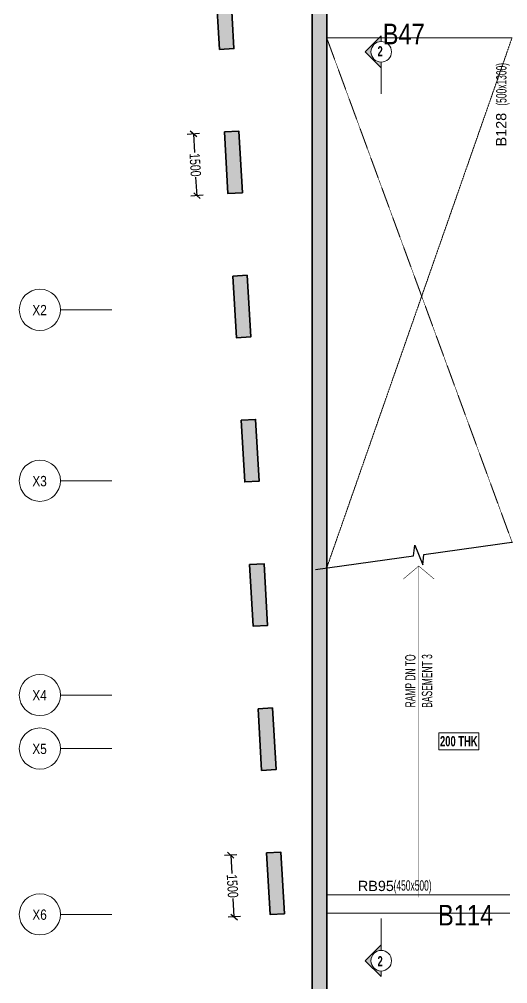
# Model space of a CAD drawing. Header units: millimetres. Extents: x 10 to 70671, y 90 to 65676.
# Drawn here: x 10 to 11868, y 15205 to 38615 of the extents above; entities that cross this region are included whole.
import ezdxf
from ezdxf.enums import TextEntityAlignment as Align

# ---------------------------------------------------------------- set-up
doc = ezdxf.new("R2010")
doc.units = ezdxf.units.MM
for name, pattern in [('Grid Line', [2222.5, 1270, -317.5, 317.5, -317.5]), ('HIDDEN', [0.375, 0.25, -0.125]), ('HIDDEN2', [0.1875, 0.125, -0.0625])]:
    doc.linetypes.add(name, pattern=pattern)
for name, color, linetype, lineweight in [('A-FLOR-IDEN', 11, 'Continuous', 9), ('A-GRIDS', 8, 'Continuous', 9), ('A-HIDD-ABVE', 8, 'HIDDEN', 20), ('A-HIDD-BELW', 8, 'HIDDEN2', 20), ('G-ANNO-SYMB', 1, 'Continuous', 9), ('S-BEAM', 7, 'Continuous', 18), ('S-BEAM-IDEN', 2, 'Continuous', 9), ('S-COL HATCH', 9, 'Continuous', 0), ('S-COLS', 5, 'Continuous', 35), ('S-GRIDS', 8, 'Continuous', 9)]:
    doc.layers.add(name, color=color, linetype=linetype, lineweight=lineweight)
for name, color, linetype in [('Abhinav working', 6, 'Continuous'), ('Beam Nos', 7, 'Continuous'), ('changes', 7, 'Continuous')]:
    doc.layers.add(name, color=color, linetype=linetype)
doc.styles.add('Arial Narrow', font='ARIALN.TTF', dxfattribs={"height": 400})
doc.styles.add('Dim.s & Anno.(Misc.)', font='ARIALN.TTF')
doc.styles.add('SC-BBS1', font='SansSerif')
doc.styles.add('SOBHA', font='swisscl.ttf')
doc.styles.add('Swis721 LtCn BT', font='swisscl.ttf', dxfattribs={"width": 0.9, "height": 233.355162})
doc.styles.add('Swis721 LtCn BT_B', font='', dxfattribs={"width": 0.9, "height": 246.918336})
doc.styles.get('Swis721 LtCn BT_B').set_extended_font_data('Swis721 LtCn BT', bold=True)
doc.dimstyles.new('S-100', dxfattribs={"dimscale": 100, "dimtxt": 2.5, "dimasz": 1.5, "dimexe": 1.5, "dimexo": 1.5, "dimgap": 0.1, "dimtad": 0, "dimdec": 0, "dimrnd": 0.0005, "dimzin": 0, "dimdsep": 46, "dimtxsty": 'SOBHA', "dimblk": 'OBLIQUE', "dimcen": 0.09, "dimclrd": 8, "dimclre": 8, "dimclrt": 6, "dimadec": 0, "dimazin": 0, "dimtfac": 1, "dimtdec": 0, "dimtofl": 0, "dimtmove": 0, "dimatfit": 3, "dimfxl": 1.5, "dimfxlon": 1, "dimtolj": 1, "dimtzin": 0, "dimlwd": -1, "dimlwe": -1, "dimarcsym": 0})

# ---------------------------------------------------------------- blocks, each defined once
blk = doc.blocks.new('A$C31bf04c8')
at = {"layer": 'S-COL HATCH', "transparency": 33554687}
h = blk.add_hatch(color=256, dxfattribs=at)
h.dxf.hatch_style = 1
edge = h.paths.add_edge_path()
edge.add_line((-12645, -10575), (46760, -10575))
edge.add_line((46760, -10575), (50155, -10425))
edge.add_line((50155, -10425), (50155, 18362))
edge.add_arc((65983, 101151), 84288, 235.33184, 259.17631, ccw=False)
edge.add_arc((-8447, 268), 41200, 49.9962, 101.0852)
edge.add_line((-16368, 40699), (-15227, 21150))
edge.add_line((-15227, 21150), (-12645, 21150))
edge.add_line((-12645, 21150), (-12645, -10575))
edge = h.paths.add_edge_path(flags=16)
edge.add_line((-12295, -10225), (46752, -10225))
edge.add_line((46752, -10225), (49805, -10090))
edge.add_line((49805, -10090), (49805, 18073))
edge.add_arc((65983, 101151), 84638, 235.32076, 258.98032, ccw=False)
edge.add_arc((-8447, 268), 40850, 49.9733, 100.6568)
edge.add_line((-16001, 40413), (-14897, 21500))
edge.add_line((-14897, 21500), (-12295, 21500))
edge.add_line((-12295, 21500), (-12295, -10225))
h = blk.add_hatch(color=256, dxfattribs=at)
h.dxf.hatch_style = 1
h.paths.add_polyline_path([(-14983, 16966), (-14896, 15469), (-14547, 15489), (-14634, 16986)])
h = blk.add_hatch(color=256, dxfattribs=at)
h.dxf.hatch_style = 1
h.paths.add_polyline_path([(-14779, 13466), (-14692, 11969), (-14342, 11989), (-14430, 13486)])
h = blk.add_hatch(color=256, dxfattribs=at)
h.dxf.hatch_style = 1
h.paths.add_polyline_path([(-14575, 9966), (-14488, 8469), (-14138, 8489), (-14226, 9986)])
h = blk.add_hatch(color=256, dxfattribs=at)
h.dxf.hatch_style = 1
h.paths.add_polyline_path([(-14371, 6466), (-14283, 4969), (-13934, 4989), (-14021, 6486)])
h = blk.add_hatch(color=256, dxfattribs=at)
h.dxf.hatch_style = 1
h.paths.add_polyline_path([(-14166, 2964), (-14079, 1466), (-13730, 1486), (-13817, 2984)])
h = blk.add_hatch(color=256, dxfattribs=at)
h.dxf.hatch_style = 1
h.paths.add_polyline_path([(-13962, -536), (-13875, -2034), (-13525, -2014), (-13613, -516)])
h = blk.add_hatch(color=256, dxfattribs=at)
h.dxf.hatch_style = 1
h.paths.add_polyline_path([(-13758, -4034), (-13671, -5531), (-13321, -5511), (-13409, -4014)])
at = {"layer": 'S-COLS', "elevation": 0}
blk.add_lwpolyline([(-12645, -10575), (46760, -10575), (50155, -10425), (50155, 18362, -0.104418), (18038, 31827, 0.226686), (-16368, 40699), (-15227, 21150), (-12645, 21150)], format="xyb", close=True, dxfattribs=at)
at = {"layer": 'S-COLS'}
blk.add_lwpolyline([(-12295, -10225), (46752, -10225), (49805, -10090), (49805, 18073, -0.103603), (17826, 31549, 0.224825), (-16001, 40413), (-14897, 21500), (-12295, 21500)], format="xyb", close=True, dxfattribs=at)
at = {"layer": 'S-COLS', "elevation": 0}
for points in [[(-14983, 16966), (-14634, 16986), (-14547, 15489), (-14896, 15469)], [(-14779, 13466), (-14430, 13486), (-14342, 11989), (-14692, 11969)], [(-14575, 9966), (-14226, 9986), (-14138, 8489), (-14488, 8469)], [(-14371, 6466), (-14021, 6486), (-13934, 4989), (-14283, 4969)], [(-14166, 2964), (-13817, 2984), (-13730, 1486), (-14079, 1466)], [(-13962, -536), (-13613, -516), (-13525, -2014), (-13875, -2034)], [(-13758, -4034), (-13409, -4014), (-13321, -5511), (-13671, -5531)]]:
    blk.add_lwpolyline(points, close=True, dxfattribs=at)
blk = doc.blocks.new('Detail View - M_Section Head - Structural Type 1-785420-STILT FLOOR FRAMING PLAN')
at = {"layer": 'G-ANNO-SYMB'}
h = blk.add_hatch(color=9, dxfattribs=at)
edge = h.paths.add_edge_path(flags=0)
edge.add_line((-8.5, 0), (-9.86, 0))
edge.add_line((-9.86, 0), (-5.99, 3.87))
edge.add_line((-5.99, 3.87), (-2.12, 0))
edge.add_line((-2.12, 0), (-3.5, 0))
edge.add_arc((-6, 0), 2.5, 360, 540)
for p, q in [((-5.99, 3.87), (-9.86, 0)), ((-5.99, 3.87), (-2.12, 0)), ((-8.5, 0), (-9.86, 0)), ((-3.5, 0), (-2.12, 0))]:
    blk.add_line(p, q, dxfattribs=at)
at = {"layer": 'G-ANNO-SYMB', "color": 5}
for p, q in [((-5.99, 3.87), (-9.86, 0)), ((-2.12, 0), (-5.99, 3.87)), ((-9.86, 0), (-8.5, 0)), ((-3.5, 0), (4.24, 0)), ((-3.5, 0), (-2.12, 0))]:
    blk.add_line(p, q, dxfattribs=at)
at = {"layer": 'G-ANNO-SYMB'}
blk.add_arc((-6, 0), 2.5, 360, 180, dxfattribs=at)
at = {"layer": 'G-ANNO-SYMB', "color": 5}
for start, end in [(360, 180), (180, 360)]:
    blk.add_arc((-6, 0), 2.5, start, end, dxfattribs=at)
blk = doc.blocks.new('Grid - Type 1 Structural-6743905-9TH FLOOR LVL')
at = {"layer": 'A-GRIDS'}
blk.add_circle((0, 0), 4, dxfattribs=at)
blk = doc.blocks.new('A$C45bf0ae9')
at = {"layer": 'S-GRIDS', "linetype": 'Grid Line'}
for p, q in [((-17504, 9150), (-18754, 9150)), ((-17504, 5000), (-18754, 5000)), ((-17504, -200), (-18754, -200)), ((-17504, -1500), (-18754, -1500)), ((-17504, -5525), (-18754, -5525))]:
    blk.add_line(p, q, dxfattribs=at)
at = {"layer": 'A-GRIDS', "xscale": 124.9999999999999, "yscale": 124.9999999999999, "zscale": 124.9999999999999, "rotation": 89.99999999999982}
for p in [(-19254, 9150), (-19254, 5000), (-19254, -200), (-19254, -1500), (-19254, -5525)]:
    blk.add_blockref('Grid - Type 1 Structural-6743905-9TH FLOOR LVL', p, dxfattribs=at)
at = {"layer": 'A-GRIDS', "lineweight": 18, "char_height": 250, "width": 440.93, "attachment_point": 1, "style": 'Arial Narrow'}
for s, insert in [('X2', (-19437, 9268)), ('X3', (-19437, 5118)), ('X4', (-19437, -82)), ('X5', (-19437, -1382)), ('X6', (-19437, -5407))]:
    blk.add_mtext(s, dxfattribs=dict(at, insert=insert))
blk = doc.blocks.new('_OBLIQUE')
at = {"color": 0, "linetype": 'ByBlock'}
blk.add_line((-0.5, -0.5), (0.5, 0.5), dxfattribs=at)
blk = doc.blocks.new('*D108')
at = {"layer": 'changes', "color": 8, "transparency": 16777216}
for p, q in [((5292, 18333), (4992, 18315)), ((5142, 18324), (5168, 17878)), ((5229, 16826), (5203, 17272)), ((5379, 16835), (5079, 16818))]:
    blk.add_line(p, q, dxfattribs=at)
at = {"layer": 'Defpoints', "color": 0, "transparency": 16777216}
for p in [(5142, 18324), (6010, 18375, 0), (6098, 16877, 0)]:
    blk.add_point(p, dxfattribs=at)
at = {"layer": 'changes', "color": 8, "transparency": 16777216, "xscale": 150, "yscale": 150, "zscale": 150}
for p, rotation in [((5142, 18324), 93.33900046714079), ((5229, 16826), 273.3390004671408)]:
    blk.add_blockref('_OBLIQUE', p, dxfattribs=dict(at, rotation=rotation))
at = {"layer": 'changes', "color": 6, "transparency": 16777216, "insert": (5185, 17575), "char_height": 250, "attachment_point": 5, "rotation": 273.339, "style": 'SOBHA'}
blk.add_mtext('\\A1;1500', dxfattribs=at)
blk = doc.blocks.new('*D109')
at = {"layer": 'changes', "color": 8, "transparency": 16777216}
for p, q in [((4387, 35839), (4088, 35822)), ((4238, 35831), (4263, 35385)), ((4325, 34333), (4299, 34779)), ((4475, 34342), (4175, 34325))]:
    blk.add_line(p, q, dxfattribs=at)
at = {"layer": 'Defpoints', "color": 0, "transparency": 16777216}
for p in [(4989, 35875, 0), (4325, 34333), (5077, 34377, 0)]:
    blk.add_point(p, dxfattribs=at)
at = {"layer": 'changes', "color": 8, "transparency": 16777216, "xscale": 150, "yscale": 150, "zscale": 150}
for p, rotation in [((4238, 35831), 93.33900038658074), ((4325, 34333), 273.3390003865807)]:
    blk.add_blockref('_OBLIQUE', p, dxfattribs=dict(at, rotation=rotation))
at = {"layer": 'changes', "color": 6, "transparency": 16777216, "insert": (4281, 35082), "char_height": 250, "attachment_point": 5, "rotation": 273.339, "style": 'SOBHA'}
blk.add_mtext('\\A1;1500', dxfattribs=at)

msp = doc.modelspace()

# ---------------------------------------------------------------- linework, layer by layer
at = {"elevation": 0}
msp.add_lwpolyline([(7203.8, 25259), (9584.5, 25592), (9611.8, 25848.2), (9804.8, 25370.3), (9832.1, 25626.6), (12542.4, 26005.6)], dxfattribs=at)
at = {"layer": 'A-FLOR-IDEN', "color": 8, "elevation": 0, "flags": 128}
msp.add_lwpolyline([(11169.2, 21292.5), (11169.2, 20880.6), (10191.7, 20880.6), (10191.7, 21292.5)], close=True, dxfattribs=at)
at = {"layer": 'A-HIDD-ABVE', "linetype": 'HIDDEN'}
for p, q in [((7473.1, 38165.9, 0), (11972.7, 25925.9, 0)), ((7473.1, 25296.7, 0), (11972.7, 38165.9, 0))]:
    msp.add_line(p, q, dxfattribs=at)
at = {"layer": 'S-BEAM'}
msp.add_line((7473.1, 38165.9), (11972.7, 38165.9, 0), dxfattribs=at)
at = {"layer": 'S-BEAM', "linetype": 'HIDDEN'}
for p, q in [((11918.3, 17365.9), (7472.7, 17365.9, 0)), ((11922.9, 16915.9), (7472.7, 16915.9))]:
    msp.add_line(p, q, dxfattribs=at)
at = {"layer": 'S-BEAM', "const_width": 12.5, "elevation": 0}
for points in [[(10083.3, 25027.5), (9708.3, 25343.9), (9333.3, 25027.5)], [(9708.3, 17298.3), (9708.3, 25343.9)]]:
    msp.add_lwpolyline(points, dxfattribs=at)

# ---------------------------------------------------------------- block references
at = {"layer": 'A-HIDD-BELW', "color": 3}
msp.add_blockref('A$C31bf04c8', (19768.3, 22415.9, 0), dxfattribs=at)
at = {"layer": 'Beam Nos'}
msp.add_blockref('A$C45bf0ae9', (19764.4, 22412.4), dxfattribs=at)
at = {"layer": 'G-ANNO-SYMB', "extrusion": (0, 0, -1), "yscale": 99.99999999999991, "zscale": 99.99999999999991, "rotation": 270}
for p, xscale in [((-8797.1, 37226), 99.99999999999991), ((-8797.1, 16363), -99.99999999999991)]:
    msp.add_blockref('Detail View - M_Section Head - Structural Type 1-785420-STILT FLOOR FRAMING PLAN', p, dxfattribs=dict(at, xscale=xscale))

# ---------------------------------------------------------------- texts
at = {"layer": 'A-FLOR-IDEN', "color": 1, "insert": (10680.5, 21214.4), "char_height": 246.92, "width": 1155, "attachment_point": 2, "line_spacing_factor": 0.964267, "style": 'Swis721 LtCn BT_B'}
msp.add_mtext('200 THK', dxfattribs=at)
at = {"layer": 'Abhinav working', "char_height": 500, "attachment_point": 1, "style": 'Dim.s & Anno.(Misc.)'}
for s, insert in [('B47', (8833.5, 38508.4, 0)), ('B114', (10176, 17118.9, 0))]:
    msp.add_mtext_dynamic_manual_height_columns(s, width=21149.247, gutter_width=5423.5, heights=[0], dxfattribs=dict(at, insert=insert))
at = {"layer": 'Beam Nos', "color": 3, "style": 'SC-BBS1'}
msp.add_text('B128', height=250, rotation=90, dxfattribs=at).set_placement((11909.6, 35936.7, 0), align=Align.BOTTOM_CENTER)
msp.add_text('RB95', height=250, dxfattribs=at).set_placement((8667.6, 17378.7, 0), align=Align.BOTTOM_CENTER)
at = {"layer": 'G-ANNO-SYMB', "color": 5, "char_height": 246.9, "width": 330, "line_spacing_factor": 0.964267, "style": 'Swis721 LtCn BT_B'}
for insert, attachment_point in [((8770.5, 37961.9), 2), ((8770.5, 15627.1), 8)]:
    msp.add_mtext('2', dxfattribs=dict(at, insert=insert, attachment_point=attachment_point))
at = {"layer": 'S-BEAM-IDEN', "style": 'Swis721 LtCn BT', "width": 0.8}
for s, rotation, p in [('(500x1300)', 90, (11837.8, 36518.7)), ('RAMP DN TO', 90, (9628.9, 21912.1, 0)), ('BASEMENT 3', 90, (10033.9, 21903.9, 0)), ('(450x500)', 360, (9097.4, 17464.9))]:
    msp.add_text(s, height=250, rotation=rotation, dxfattribs=at).set_placement(p)

# ---------------------------------------------------------------- dimensions: what is measured, and where the dimension line sits
at = {"layer": 'changes'}
for p1, p2, distance, picture, middle in [((4989.2, 35874.6, 0), (5076.6, 34377.1, 0), -753, '*D109', (4281.2, 35082)), ((6097.6, 16877.1, 0), (6010.2, 18374.6, 0), 869.9, '*D108', (5185.5, 17575.2))]:
    dim = msp.add_aligned_dim(p1=p1, p2=p2, distance=distance, dimstyle='S-100', dxfattribs=at)
    dim.commit()
    dim.dimension.update_dxf_attribs({"geometry": picture, "text_midpoint": middle})

doc.saveas('drawing.dxf')
